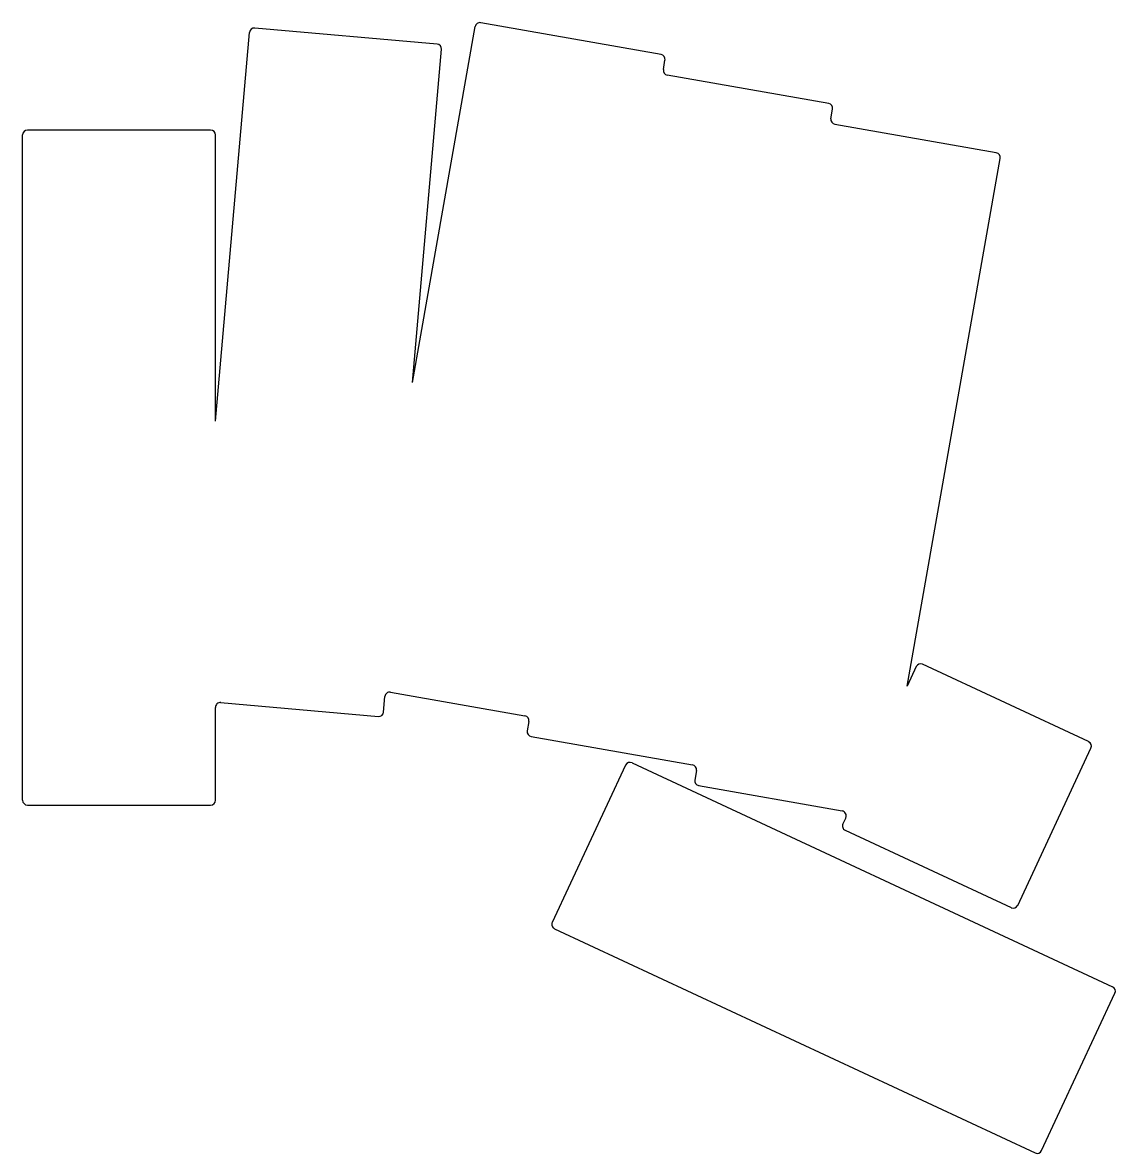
# Model space of a CAD drawing. Header units: millimetres. Extents: x 90 to 203, y -146 to -28.
import ezdxf

# ---------------------------------------------------------------- set-up
doc = ezdxf.new("R2010")
doc.units = ezdxf.units.MM

msp = doc.modelspace()

# ---------------------------------------------------------------- linework, layer by layer
for p, q in [((133, -30.57), (114.07, -28.91)), ((130.43, -65.68), (136.94, -28.76)), ((156.23, -31.66), (137.52, -28.36)), ((110, -69.7), (113.53, -29.37)), ((130.43, -65.68), (133.45, -31.11)), ((156.46, -33.22), (156.63, -32.24)), ((173.61, -36.75), (156.87, -33.8)), ((173.84, -38.32), (174.01, -37.33)), ((109.5, -39.5), (90.5, -39.5)), ((190.99, -41.85), (174.25, -38.9)), ((90, -109), (90, -40)), ((110, -69.7), (110, -40)), ((181.74, -97.17), (191.39, -42.43)), ((200.57, -102.92), (183.35, -94.89)), ((182.69, -95.14), (181.74, -97.17)), ((127.44, -99.85), (127.58, -98.24)), ((128.16, -97.79), (142.1, -100.25)), ((110, -109), (110, -99.37)), ((110.54, -98.87), (126.9, -100.3)), ((142.51, -100.83), (142.34, -101.81)), ((142.74, -102.39), (159.48, -105.34)), ((193.21, -119.9), (200.81, -103.59)), ((152.55, -105.36), (144.94, -121.67)), ((153.21, -105.11), (203.06, -128.36)), ((159.89, -105.92), (159.71, -106.91)), ((160.12, -107.48), (175.01, -110.11)), ((90.5, -109.5), (109.5, -109.5)), ((175.38, -110.81), (175.08, -111.45)), ((175.32, -112.11), (192.54, -120.14)), ((145.18, -122.33), (195.03, -145.58)), ((195.69, -145.34), (203.3, -129.02))]:
    msp.add_line(p, q)
for centre, start, end in [((114.03, -29.41), 85, 175), ((137.43, -28.85), 80, 170), ((132.95, -31.07), 355, 85), ((156.14, -32.15), 350, 80), ((156.95, -33.31), 170, 260), ((173.52, -37.24), 350, 80), ((174.33, -38.4), 170, 260), ((90.5, -40), 90, 180), ((109.5, -40), 0, 90), ((190.9, -42.34), 350, 80), ((183.14, -95.35), 65, 155), ((128.08, -98.28), 80, 175), ((110.5, -99.37), 85, 180), ((126.94, -99.81), 265, 355), ((142.02, -100.74), 350, 80), ((142.83, -101.9), 170, 260), ((200.36, -103.38), 335, 65), ((153, -105.57), 65, 155), ((159.4, -105.83), 350, 80), ((160.21, -106.99), 170, 260), ((90.5, -109), 180, 270), ((109.5, -109), 270, 0), ((174.92, -110.6), 335, 80), ((175.53, -111.66), 155, 245), ((192.75, -119.69), 245, 335), ((145.39, -121.88), 155, 245), ((202.85, -128.81), 335, 65), ((195.24, -145.12), 245, 335)]:
    msp.add_arc(centre, 0.5, start, end)

doc.saveas('drawing.dxf')
